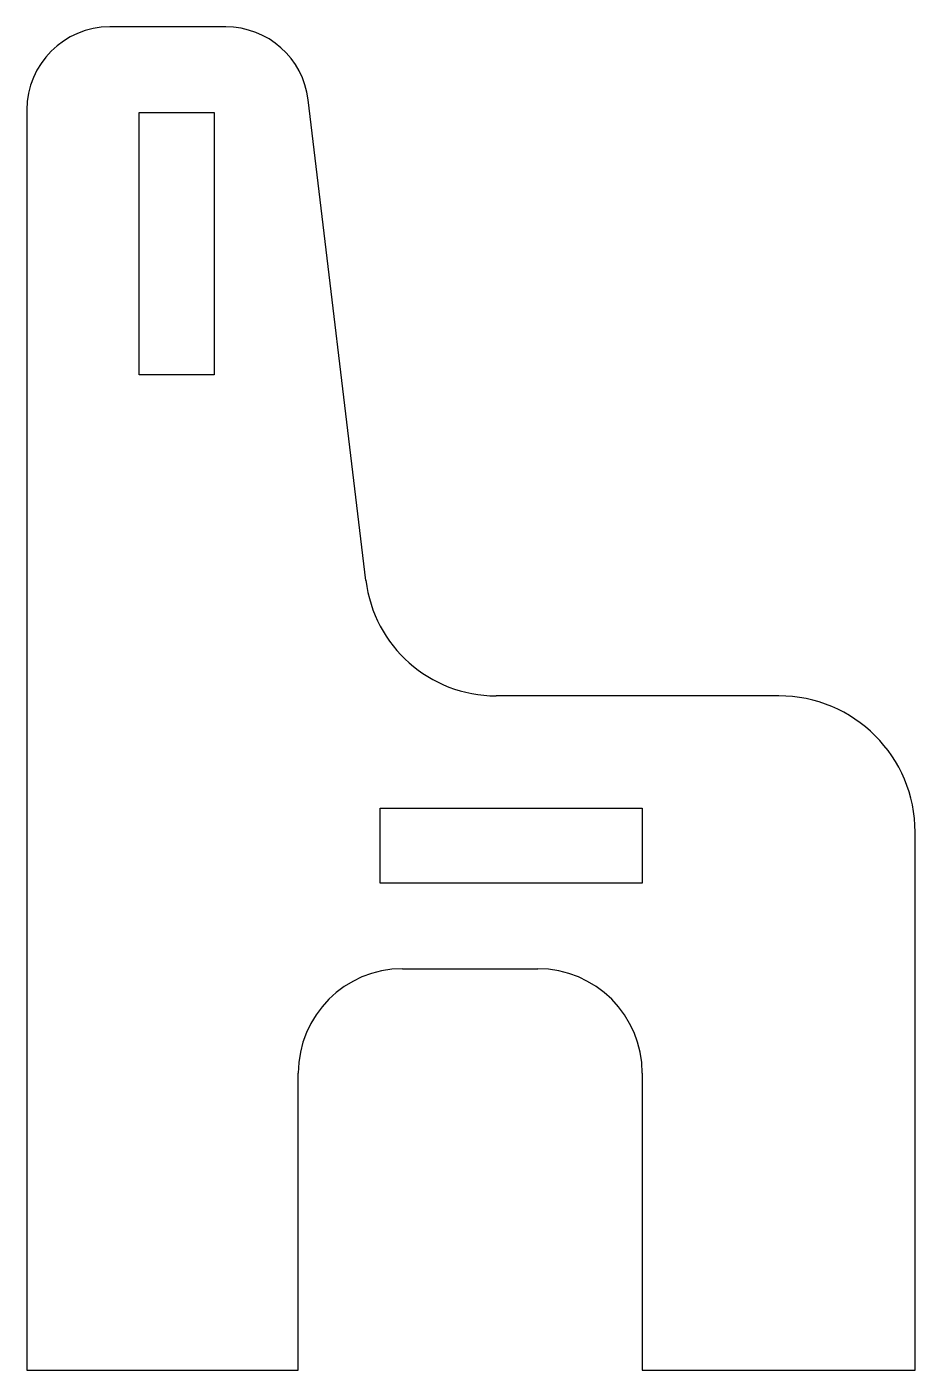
# Model space of a CAD drawing. Header units: millimetres. Extents: x -16.6 to 16.6, y -25.1 to 25.1.
import ezdxf

# ---------------------------------------------------------------- set-up
doc = ezdxf.new("R2010")
doc.units = ezdxf.units.MM
doc.layers.add('CUTOUTS', color=1, linetype='CONTINUOUS')
doc.layers.add('PERIMETER', color=5, linetype='CONTINUOUS')

msp = doc.modelspace()

# ---------------------------------------------------------------- linework, layer by layer
at = {"layer": 'CUTOUTS'}
for p, q in [((-12.4, 12.1), (-12.4, 21.9)), ((-12.4, 21.9), (-9.6, 21.9)), ((-9.6, 21.9), (-9.6, 12.1)), ((-9.6, 12.1), (-12.4, 12.1)), ((-3.4, -4.1), (6.4, -4.1)), ((-3.4, -6.9), (-3.4, -4.1)), ((6.4, -4.1), (6.4, -6.9)), ((6.4, -6.9), (-3.4, -6.9))]:
    msp.add_line(p, q, dxfattribs=at)
at = {"layer": 'PERIMETER'}
for p, q in [((-9.162, 25.1), (-13.5, 25.1)), ((-3.929, 4.416), (-6.084, 22.369)), ((-16.6, 22), (-16.6, -25.1)), ((11.5, 0.1), (0.936, 0.1)), ((16.6, -25.1), (16.6, -5)), ((-2.557, -10.1), (2.5, -10.1)), ((-6.457, -25.1), (-6.457, -14)), ((6.4, -14), (6.4, -25.1)), ((-16.6, -25.1), (-6.457, -25.1)), ((6.4, -25.1), (16.6, -25.1))]:
    msp.add_line(p, q, dxfattribs=at)
for centre, radius, start, end in [((-13.5, 22), 3.1, 90, 180), ((-9.162, 22), 3.1, 6.8428, 90), ((0.936, 5), 4.9, 186.8428, 270), ((11.5, -5), 5.1, 0, 90), ((-2.557, -14), 3.9, 90, 180), ((2.5, -14), 3.9, 0, 90)]:
    msp.add_arc(centre, radius, start, end, dxfattribs=at)

doc.saveas('drawing.dxf')
